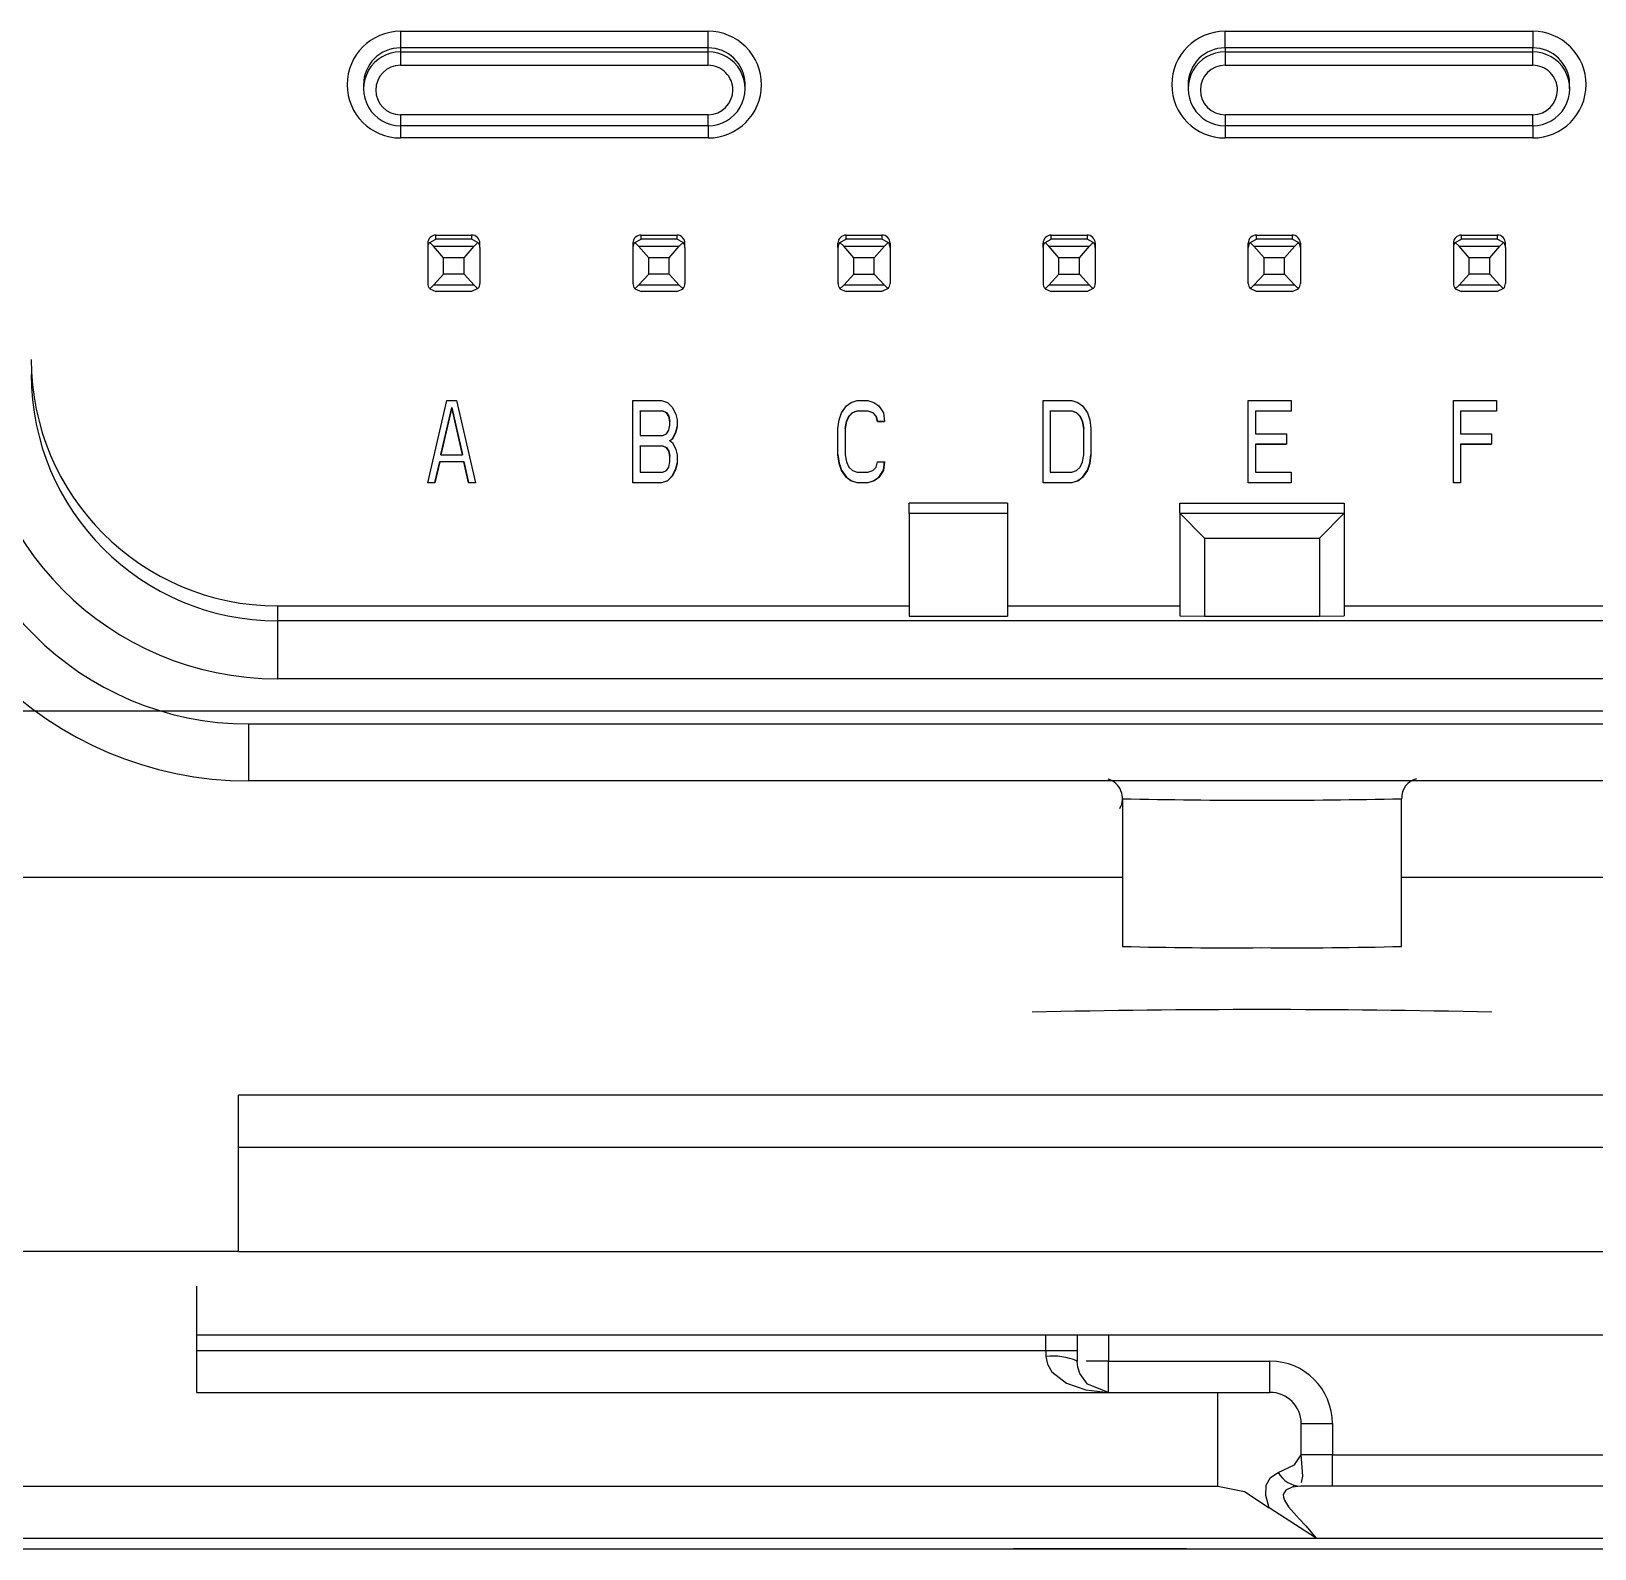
# Model space of a CAD drawing. Extents: x -3.1 to 16.8, y 0.7 to 10.7.
# Drawn here: x 14.188 to 14.938, y 8.37 to 9.098 of the extents above; entities that cross this region are included whole.
import ezdxf

# ---------------------------------------------------------------- set-up
doc = ezdxf.new("R2010")
doc.units = 0
doc.layers.get('0').update_dxf_attribs({"linetype": 'CONTINUOUS'})

msp = doc.modelspace()

# ---------------------------------------------------------------- linework, layer by layer
at = {"color": 7, "linetype": 'CONTINUOUS'}
for p, q in [((14.36494, 9.09768), (14.36494, 9.08974)), ((14.36494, 9.09768), (14.51258, 9.09768)), ((14.51258, 9.08974), (14.51258, 9.09768)), ((14.76061, 9.08974), (14.76061, 9.09768)), ((14.76061, 9.09768), (14.90825, 9.09768)), ((14.90825, 9.09768), (14.90825, 9.08974)), ((14.36494, 9.08974), (14.36494, 9.08782)), ((14.51258, 9.08974), (14.36494, 9.08974)), ((14.36494, 9.08782), (14.36494, 9.08138)), ((14.36494, 9.08782), (14.51258, 9.08782)), ((14.51258, 9.08782), (14.51258, 9.08974)), ((14.51258, 9.08138), (14.51258, 9.08782)), ((14.76061, 9.08974), (14.76061, 9.08782)), ((14.90825, 9.08974), (14.76061, 9.08974)), ((14.76061, 9.08782), (14.76061, 9.08138)), ((14.76061, 9.08782), (14.90825, 9.08782)), ((14.90825, 9.08782), (14.90825, 9.08974)), ((14.90825, 9.08138), (14.90825, 9.08782)), ((14.36494, 9.08138), (14.51258, 9.08138)), ((14.76061, 9.08138), (14.90825, 9.08138)), ((14.34722, 9.07203), (14.34722, 9.0701)), ((14.5303, 9.07203), (14.53029, 9.07259)), ((14.5303, 9.0701), (14.5303, 9.07203)), ((14.74289, 9.07203), (14.74289, 9.0701)), ((14.92596, 9.07203), (14.92596, 9.07259)), ((14.92596, 9.0701), (14.92596, 9.07203)), ((14.36494, 9.05766), (14.36494, 9.05239)), ((14.51258, 9.05766), (14.36494, 9.05766)), ((14.51258, 9.05239), (14.51258, 9.05766)), ((14.76061, 9.05766), (14.76061, 9.05239)), ((14.90825, 9.05766), (14.76061, 9.05766)), ((14.90825, 9.05239), (14.90825, 9.05766)), ((14.51258, 9.05239), (14.36494, 9.05239)), ((14.36494, 9.05239), (14.36494, 9.04651)), ((14.51258, 9.05239), (14.51258, 9.04651)), ((14.90825, 9.05239), (14.76061, 9.05239)), ((14.76061, 9.05239), (14.76061, 9.04651)), ((14.90825, 9.05239), (14.90825, 9.04651)), ((14.51258, 9.04651), (14.36494, 9.04651)), ((14.90825, 9.04651), (14.76061, 9.04651)), ((14.37803, 8.99602), (14.37803, 8.99392)), ((14.37895, 8.99643), (14.38075, 8.9947)), ((14.37896, 8.99643), (14.38197, 8.99794)), ((14.38197, 8.99794), (14.38197, 8.99995)), ((14.38197, 8.99995), (14.39909, 8.99995)), ((14.39909, 8.99794), (14.38197, 8.99794)), ((14.39909, 8.99995), (14.39909, 8.99794)), ((14.40211, 8.99643), (14.39909, 8.99794)), ((14.40031, 8.9947), (14.40211, 8.99643)), ((14.40303, 8.99392), (14.40303, 8.99602)), ((14.47646, 8.99602), (14.47646, 8.99392)), ((14.47738, 8.99643), (14.48039, 8.99794)), ((14.47738, 8.99643), (14.47918, 8.9947)), ((14.48039, 8.99794), (14.48039, 8.99995)), ((14.48039, 8.99995), (14.49752, 8.99995)), ((14.49752, 8.99794), (14.48039, 8.99794)), ((14.49752, 8.99995), (14.49752, 8.99794)), ((14.50053, 8.99643), (14.49752, 8.99794)), ((14.49874, 8.9947), (14.50053, 8.99643)), ((14.50146, 8.99392), (14.50146, 8.99602)), ((14.57488, 8.99392), (14.57488, 8.99602)), ((14.5776, 8.9947), (14.5758, 8.99643)), ((14.57581, 8.99643), (14.57882, 8.99794)), ((14.57882, 8.99794), (14.57882, 8.99995)), ((14.57882, 8.99995), (14.59594, 8.99995)), ((14.59594, 8.99794), (14.57882, 8.99794)), ((14.59594, 8.99995), (14.59594, 8.99794)), ((14.59896, 8.99643), (14.59594, 8.99794)), ((14.59716, 8.9947), (14.59896, 8.99643)), ((14.59988, 8.99602), (14.59988, 8.99392)), ((14.67331, 8.99392), (14.67331, 8.99602)), ((14.67423, 8.99643), (14.67724, 8.99794)), ((14.67603, 8.9947), (14.67423, 8.99643)), ((14.67724, 8.99794), (14.67724, 8.99995)), ((14.67724, 8.99995), (14.69437, 8.99995)), ((14.69437, 8.99794), (14.67724, 8.99794)), ((14.69437, 8.99995), (14.69437, 8.99794)), ((14.69738, 8.99643), (14.69437, 8.99794)), ((14.69559, 8.9947), (14.69738, 8.99643)), ((14.69831, 8.99602), (14.69831, 8.99392)), ((14.77173, 8.99392), (14.77173, 8.99602)), ((14.77266, 8.99643), (14.77567, 8.99794)), ((14.77445, 8.9947), (14.77266, 8.99643)), ((14.77567, 8.99794), (14.77567, 8.99995)), ((14.77567, 8.99995), (14.7928, 8.99995)), ((14.7928, 8.99794), (14.77567, 8.99794)), ((14.7928, 8.99995), (14.7928, 8.99794)), ((14.79581, 8.99643), (14.7928, 8.99794)), ((14.79401, 8.9947), (14.79581, 8.99643)), ((14.79673, 8.99602), (14.79673, 8.99392)), ((14.87016, 8.99602), (14.87016, 8.99392)), ((14.87108, 8.99643), (14.87409, 8.99794)), ((14.87108, 8.99643), (14.87288, 8.9947)), ((14.87409, 8.99794), (14.87409, 8.99995)), ((14.87409, 8.99995), (14.89122, 8.99995)), ((14.89122, 8.99794), (14.87409, 8.99794)), ((14.89122, 8.99995), (14.89122, 8.99794)), ((14.89423, 8.99643), (14.89122, 8.99794)), ((14.89244, 8.9947), (14.89423, 8.99643)), ((14.89516, 8.99392), (14.89516, 8.99602)), ((14.37803, 8.99392), (14.37803, 8.97679)), ((14.38561, 8.98905), (14.38075, 8.9947)), ((14.38075, 8.9947), (14.40031, 8.9947)), ((14.38561, 8.98125), (14.38561, 8.98905)), ((14.39545, 8.98905), (14.38561, 8.98905)), ((14.39545, 8.98905), (14.40031, 8.9947)), ((14.39545, 8.98125), (14.39545, 8.98905)), ((14.40303, 8.99392), (14.40303, 8.97679)), ((14.47646, 8.99392), (14.47646, 8.97679)), ((14.48404, 8.98905), (14.47918, 8.9947)), ((14.47918, 8.9947), (14.49874, 8.9947)), ((14.48404, 8.98125), (14.48404, 8.98905)), ((14.49388, 8.98905), (14.48404, 8.98905)), ((14.49388, 8.98905), (14.49874, 8.9947)), ((14.49388, 8.98125), (14.49388, 8.98905)), ((14.50146, 8.99392), (14.50146, 8.97679)), ((14.57488, 8.99392), (14.57488, 8.97679)), ((14.58246, 8.98905), (14.5776, 8.9947)), ((14.5776, 8.9947), (14.59716, 8.9947)), ((14.58246, 8.98125), (14.58246, 8.98905)), ((14.5923, 8.98905), (14.58246, 8.98905)), ((14.5923, 8.98905), (14.59716, 8.9947)), ((14.5923, 8.98125), (14.5923, 8.98905)), ((14.59988, 8.99392), (14.59988, 8.97679)), ((14.67331, 8.99392), (14.67331, 8.97679)), ((14.68089, 8.98905), (14.67603, 8.9947)), ((14.67603, 8.9947), (14.69559, 8.9947)), ((14.68089, 8.98125), (14.68089, 8.98905)), ((14.69073, 8.98905), (14.68089, 8.98905)), ((14.69073, 8.98905), (14.69559, 8.9947)), ((14.69073, 8.98125), (14.69073, 8.98905)), ((14.69831, 8.99392), (14.69831, 8.97679)), ((14.77173, 8.97679), (14.77173, 8.99392)), ((14.77931, 8.98905), (14.77445, 8.9947)), ((14.77445, 8.9947), (14.79401, 8.9947)), ((14.77931, 8.98125), (14.77931, 8.98905)), ((14.78915, 8.98905), (14.77931, 8.98905)), ((14.78915, 8.98905), (14.79401, 8.9947)), ((14.78915, 8.98125), (14.78915, 8.98905)), ((14.79673, 8.99392), (14.79673, 8.97679)), ((14.87016, 8.99392), (14.87016, 8.97679)), ((14.87774, 8.98905), (14.87288, 8.9947)), ((14.87288, 8.9947), (14.89244, 8.9947)), ((14.87774, 8.98125), (14.87774, 8.98905)), ((14.88758, 8.98905), (14.87774, 8.98905)), ((14.88758, 8.98905), (14.89244, 8.9947)), ((14.88758, 8.98125), (14.88758, 8.98905)), ((14.89516, 8.99392), (14.89516, 8.97679)), ((14.38075, 8.97587), (14.38561, 8.98125)), ((14.39545, 8.98125), (14.38561, 8.98125)), ((14.40031, 8.97587), (14.39545, 8.98125)), ((14.47918, 8.97587), (14.48404, 8.98125)), ((14.49388, 8.98125), (14.48404, 8.98125)), ((14.49874, 8.97587), (14.49388, 8.98125)), ((14.5776, 8.97587), (14.58246, 8.98125)), ((14.58246, 8.98125), (14.5923, 8.98125)), ((14.59716, 8.97587), (14.5923, 8.98125)), ((14.67603, 8.97587), (14.68089, 8.98125)), ((14.68089, 8.98125), (14.69073, 8.98125)), ((14.69559, 8.97587), (14.69073, 8.98125)), ((14.77445, 8.97587), (14.77931, 8.98125)), ((14.77931, 8.98125), (14.78915, 8.98125)), ((14.78915, 8.98125), (14.79401, 8.97587)), ((14.87288, 8.97587), (14.87774, 8.98125)), ((14.88758, 8.98125), (14.87774, 8.98125)), ((14.89244, 8.97587), (14.88758, 8.98125)), ((14.37895, 8.97423), (14.38075, 8.97587)), ((14.37895, 8.97423), (14.38197, 8.97294)), ((14.40031, 8.97587), (14.38075, 8.97587)), ((14.39909, 8.97294), (14.38197, 8.97294)), ((14.40211, 8.97424), (14.39909, 8.97294)), ((14.40211, 8.97423), (14.40031, 8.97587)), ((14.47738, 8.97423), (14.47918, 8.97587)), ((14.47738, 8.97423), (14.48039, 8.97294)), ((14.49874, 8.97587), (14.47918, 8.97587)), ((14.49752, 8.97294), (14.48039, 8.97294)), ((14.49752, 8.97294), (14.50053, 8.97423)), ((14.50053, 8.97423), (14.49874, 8.97587)), ((14.5776, 8.97587), (14.5758, 8.97423)), ((14.5758, 8.97423), (14.57882, 8.97294)), ((14.59716, 8.97587), (14.5776, 8.97587)), ((14.59594, 8.97294), (14.57882, 8.97294)), ((14.59896, 8.97424), (14.59594, 8.97294)), ((14.59896, 8.97423), (14.59716, 8.97587)), ((14.67603, 8.97587), (14.67423, 8.97423)), ((14.67423, 8.97423), (14.67724, 8.97294)), ((14.69559, 8.97587), (14.67603, 8.97587)), ((14.69437, 8.97294), (14.67724, 8.97294)), ((14.69738, 8.97424), (14.69437, 8.97294)), ((14.69738, 8.97423), (14.69559, 8.97587)), ((14.77445, 8.97587), (14.77266, 8.97423)), ((14.77567, 8.97294), (14.77266, 8.97424)), ((14.79401, 8.97587), (14.77445, 8.97587)), ((14.7928, 8.97294), (14.77567, 8.97294)), ((14.7928, 8.97294), (14.79581, 8.97423)), ((14.79581, 8.97423), (14.79401, 8.97587)), ((14.87108, 8.97423), (14.87288, 8.97587)), ((14.87108, 8.97423), (14.87409, 8.97294)), ((14.89244, 8.97587), (14.87288, 8.97587)), ((14.89122, 8.97294), (14.87409, 8.97294)), ((14.89423, 8.97424), (14.89122, 8.97294)), ((14.89423, 8.97423), (14.89244, 8.97587)), ((14.37803, 8.88116), (14.38722, 8.92053)), ((14.38722, 8.92053), (14.39181, 8.92053)), ((14.39181, 8.92053), (14.401, 8.88116)), ((14.47646, 8.92053), (14.49024, 8.92053)), ((14.47646, 8.88116), (14.47646, 8.92053)), ((14.49024, 8.92053), (14.49311, 8.91969)), ((14.5812, 8.91969), (14.58407, 8.92053)), ((14.58407, 8.92053), (14.58924, 8.92053)), ((14.58924, 8.92053), (14.59211, 8.91969)), ((14.67331, 8.92053), (14.68709, 8.92053)), ((14.67331, 8.88116), (14.67331, 8.92053)), ((14.68709, 8.92053), (14.68996, 8.91969)), ((14.77173, 8.92053), (14.7924, 8.92053)), ((14.77173, 8.88116), (14.77173, 8.92053)), ((14.7924, 8.92053), (14.7924, 8.9155)), ((14.87016, 8.92053), (14.89083, 8.92053)), ((14.87016, 8.88116), (14.87016, 8.92053)), ((14.89083, 8.92053), (14.89083, 8.9155)), ((14.38435, 8.89466), (14.38951, 8.91728)), ((14.38951, 8.91718), (14.38435, 8.89456)), ((14.38951, 8.91718), (14.38951, 8.91728)), ((14.38951, 8.91728), (14.39468, 8.89466)), ((14.39468, 8.89456), (14.38951, 8.91718)), ((14.4799, 8.9156), (14.49081, 8.9156)), ((14.4799, 8.9155), (14.4799, 8.9156)), ((14.49081, 8.9155), (14.4799, 8.9155)), ((14.4799, 8.9155), (14.4799, 8.90377)), ((14.49081, 8.9156), (14.49081, 8.9155)), ((14.49081, 8.9156), (14.49253, 8.91477)), ((14.49253, 8.91466), (14.49081, 8.9155)), ((14.49253, 8.91466), (14.49253, 8.91477)), ((14.49253, 8.91477), (14.49368, 8.91309)), ((14.49368, 8.91299), (14.49253, 8.91466)), ((14.49311, 8.91969), (14.4954, 8.91718)), ((14.49368, 8.91299), (14.49368, 8.91309)), ((14.49368, 8.91309), (14.49426, 8.91058)), ((14.49426, 8.91047), (14.49368, 8.91299)), ((14.4954, 8.91718), (14.49713, 8.91383)), ((14.49713, 8.91383), (14.4977, 8.91131)), ((14.57546, 8.91131), (14.5766, 8.91466)), ((14.5766, 8.91466), (14.5789, 8.91801)), ((14.5789, 8.91801), (14.5812, 8.91969)), ((14.5789, 8.91058), (14.58005, 8.91309)), ((14.58005, 8.91299), (14.5789, 8.91047)), ((14.58005, 8.91309), (14.58177, 8.91477)), ((14.58177, 8.91466), (14.58005, 8.91299)), ((14.58005, 8.91309), (14.58005, 8.91299)), ((14.58177, 8.91477), (14.58407, 8.9156)), ((14.58407, 8.9155), (14.58177, 8.91466)), ((14.58177, 8.91477), (14.58177, 8.91466)), ((14.58407, 8.9156), (14.58407, 8.9155)), ((14.58407, 8.9156), (14.58924, 8.9156)), ((14.58924, 8.9155), (14.58407, 8.9155)), ((14.58924, 8.9156), (14.58924, 8.9155)), ((14.58924, 8.9156), (14.59153, 8.91477)), ((14.59153, 8.91466), (14.58924, 8.9155)), ((14.59153, 8.91477), (14.59153, 8.91466)), ((14.59153, 8.91477), (14.59325, 8.91309)), ((14.59325, 8.91299), (14.59153, 8.91466)), ((14.59211, 8.91969), (14.5944, 8.91801)), ((14.59325, 8.91309), (14.59325, 8.91299)), ((14.59325, 8.91309), (14.59383, 8.91058)), ((14.59383, 8.91047), (14.59325, 8.91299)), ((14.5944, 8.91801), (14.5967, 8.91466)), ((14.5967, 8.91466), (14.59727, 8.91047)), ((14.67675, 8.9156), (14.68709, 8.9156)), ((14.67675, 8.9155), (14.67675, 8.9156)), ((14.67675, 8.9155), (14.67675, 8.88618)), ((14.68709, 8.9155), (14.67675, 8.9155)), ((14.68709, 8.9156), (14.68709, 8.9155)), ((14.68709, 8.9156), (14.68938, 8.91477)), ((14.68938, 8.91466), (14.68709, 8.9155)), ((14.68938, 8.91466), (14.68938, 8.91477)), ((14.68938, 8.91477), (14.69111, 8.91309)), ((14.69111, 8.91299), (14.68938, 8.91466)), ((14.68996, 8.91969), (14.69225, 8.91801)), ((14.69111, 8.91299), (14.69111, 8.91309)), ((14.69111, 8.91309), (14.69225, 8.91058)), ((14.69225, 8.91047), (14.69111, 8.91299)), ((14.69225, 8.91801), (14.69455, 8.91466)), ((14.69455, 8.91466), (14.6957, 8.91131)), ((14.77518, 8.9156), (14.7924, 8.9156)), ((14.77518, 8.9156), (14.77518, 8.9155)), ((14.77518, 8.9155), (14.77518, 8.90461)), ((14.7924, 8.9155), (14.77518, 8.9155)), ((14.8736, 8.9156), (14.89083, 8.9156)), ((14.8736, 8.9156), (14.8736, 8.9155)), ((14.8736, 8.9155), (14.8736, 8.90461)), ((14.89083, 8.9155), (14.8736, 8.9155)), ((14.49253, 8.90461), (14.49368, 8.90629)), ((14.49368, 8.90629), (14.49426, 8.9088)), ((14.49426, 8.91047), (14.49426, 8.91058)), ((14.49426, 8.9088), (14.49426, 8.91047)), ((14.4954, 8.9022), (14.49713, 8.90555)), ((14.49713, 8.90545), (14.4954, 8.9021)), ((14.49713, 8.90555), (14.4977, 8.90806)), ((14.4977, 8.90796), (14.49713, 8.90545)), ((14.49713, 8.90555), (14.49713, 8.90545)), ((14.4977, 8.91131), (14.4977, 8.90796)), ((14.57488, 8.90712), (14.57546, 8.91131)), ((14.57488, 8.89456), (14.57488, 8.90712)), ((14.57833, 8.90723), (14.5789, 8.91058)), ((14.5789, 8.91047), (14.57833, 8.90712)), ((14.57833, 8.90723), (14.57833, 8.90712)), ((14.57833, 8.90712), (14.57833, 8.89456)), ((14.5789, 8.91058), (14.5789, 8.91047)), ((14.59383, 8.91058), (14.59383, 8.91047)), ((14.59383, 8.91058), (14.59727, 8.91058)), ((14.59727, 8.91047), (14.59383, 8.91047)), ((14.69225, 8.91047), (14.69225, 8.91058)), ((14.69225, 8.91058), (14.69283, 8.90723)), ((14.69283, 8.90712), (14.69225, 8.91047)), ((14.69283, 8.90712), (14.69283, 8.90723)), ((14.69283, 8.89456), (14.69283, 8.90712)), ((14.6957, 8.91131), (14.69627, 8.90712)), ((14.69627, 8.90712), (14.69627, 8.89456)), ((14.4799, 8.90377), (14.49081, 8.90377)), ((14.4799, 8.89885), (14.49081, 8.89885)), ((14.4799, 8.89875), (14.4799, 8.89885)), ((14.49081, 8.89875), (14.4799, 8.89875)), ((14.4799, 8.89875), (14.4799, 8.88618)), ((14.49081, 8.90377), (14.49253, 8.90461)), ((14.49081, 8.89875), (14.49081, 8.89885)), ((14.49081, 8.89885), (14.49253, 8.89801)), ((14.49253, 8.89791), (14.49081, 8.89875)), ((14.49253, 8.89791), (14.49253, 8.89801)), ((14.49253, 8.89801), (14.49368, 8.89634)), ((14.49368, 8.89624), (14.49253, 8.89791)), ((14.49426, 8.90136), (14.4954, 8.9022)), ((14.4954, 8.9021), (14.49426, 8.90126)), ((14.49426, 8.90126), (14.49426, 8.90136)), ((14.49426, 8.90126), (14.4954, 8.90042)), ((14.4954, 8.9022), (14.4954, 8.9021)), ((14.4954, 8.90042), (14.49713, 8.89707)), ((14.77518, 8.90461), (14.79011, 8.90461)), ((14.77518, 8.89969), (14.77518, 8.89959)), ((14.77518, 8.89969), (14.79011, 8.89969)), ((14.77518, 8.89959), (14.77518, 8.88618)), ((14.79011, 8.89959), (14.77518, 8.89959)), ((14.79011, 8.90461), (14.79011, 8.89959)), ((14.8736, 8.90461), (14.88853, 8.90461)), ((14.8736, 8.89969), (14.88853, 8.89969)), ((14.8736, 8.89969), (14.8736, 8.89959)), ((14.8736, 8.89959), (14.8736, 8.88116)), ((14.88853, 8.89959), (14.8736, 8.89959)), ((14.88853, 8.90461), (14.88853, 8.89959)), ((14.38148, 8.88126), (14.38377, 8.89131)), ((14.38377, 8.89121), (14.38148, 8.88116)), ((14.38377, 8.89131), (14.38377, 8.89121)), ((14.38377, 8.89131), (14.39526, 8.89131)), ((14.39526, 8.89121), (14.38377, 8.89121)), ((14.38435, 8.89456), (14.38435, 8.89466)), ((14.38435, 8.89456), (14.39468, 8.89456)), ((14.39468, 8.89466), (14.39468, 8.89456)), ((14.39526, 8.89131), (14.39526, 8.89121)), ((14.39526, 8.89131), (14.39755, 8.88126)), ((14.39755, 8.88116), (14.39526, 8.89121)), ((14.49368, 8.89624), (14.49368, 8.89634)), ((14.49368, 8.89634), (14.49426, 8.89383)), ((14.49426, 8.89372), (14.49368, 8.89624)), ((14.49368, 8.8887), (14.49426, 8.89121)), ((14.49426, 8.89372), (14.49426, 8.89383)), ((14.49426, 8.89121), (14.49426, 8.89372)), ((14.49713, 8.89707), (14.4977, 8.89456)), ((14.49713, 8.88796), (14.4977, 8.89047)), ((14.4977, 8.89037), (14.49713, 8.88786)), ((14.4977, 8.89456), (14.4977, 8.89037)), ((14.57488, 8.89466), (14.57546, 8.89047)), ((14.57546, 8.89037), (14.57488, 8.89456)), ((14.57546, 8.89047), (14.57546, 8.89037)), ((14.57546, 8.89047), (14.5766, 8.88712)), ((14.5766, 8.88702), (14.57546, 8.89037)), ((14.57833, 8.89456), (14.5789, 8.89121)), ((14.5789, 8.89121), (14.58005, 8.8887)), ((14.59325, 8.8887), (14.59383, 8.89121)), ((14.59383, 8.89121), (14.59727, 8.89121)), ((14.5967, 8.88712), (14.59727, 8.89131)), ((14.59727, 8.89121), (14.5967, 8.88702)), ((14.69111, 8.8887), (14.69225, 8.89121)), ((14.69225, 8.89121), (14.69283, 8.89456)), ((14.69455, 8.88712), (14.6957, 8.89047)), ((14.6957, 8.89037), (14.69455, 8.88702)), ((14.6957, 8.89047), (14.69627, 8.89466)), ((14.69627, 8.89456), (14.6957, 8.89037)), ((14.6957, 8.89047), (14.6957, 8.89037)), ((14.4799, 8.88618), (14.49081, 8.88618)), ((14.49081, 8.88618), (14.49253, 8.88702)), ((14.49253, 8.88702), (14.49368, 8.8887)), ((14.49311, 8.8821), (14.4954, 8.88461)), ((14.4954, 8.88451), (14.49311, 8.882)), ((14.4954, 8.88461), (14.49713, 8.88796)), ((14.49713, 8.88786), (14.4954, 8.88451)), ((14.4954, 8.88461), (14.4954, 8.88451)), ((14.49713, 8.88796), (14.49713, 8.88786)), ((14.5766, 8.88712), (14.5766, 8.88702)), ((14.5766, 8.88712), (14.5789, 8.88377)), ((14.5789, 8.88367), (14.5766, 8.88702)), ((14.5789, 8.88377), (14.5789, 8.88367)), ((14.5789, 8.88377), (14.5812, 8.8821)), ((14.5812, 8.882), (14.5789, 8.88367)), ((14.58005, 8.8887), (14.58177, 8.88702)), ((14.58177, 8.88702), (14.58407, 8.88618)), ((14.58407, 8.88618), (14.58924, 8.88618)), ((14.58924, 8.88618), (14.59153, 8.88702)), ((14.59153, 8.88702), (14.59325, 8.8887)), ((14.59211, 8.8821), (14.5944, 8.88377)), ((14.5944, 8.88367), (14.59211, 8.882)), ((14.5944, 8.88377), (14.5967, 8.88712)), ((14.5967, 8.88702), (14.5944, 8.88367)), ((14.5944, 8.88377), (14.5944, 8.88367)), ((14.5967, 8.88712), (14.5967, 8.88702)), ((14.67675, 8.88618), (14.68709, 8.88618)), ((14.68709, 8.88618), (14.68938, 8.88702)), ((14.68938, 8.88702), (14.69111, 8.8887)), ((14.68996, 8.8821), (14.69225, 8.88377)), ((14.69225, 8.88367), (14.68996, 8.882)), ((14.69225, 8.88377), (14.69455, 8.88712)), ((14.69455, 8.88702), (14.69225, 8.88367)), ((14.69225, 8.88377), (14.69225, 8.88367)), ((14.69455, 8.88712), (14.69455, 8.88702)), ((14.77518, 8.88618), (14.7924, 8.88618)), ((14.7924, 8.88618), (14.7924, 8.88116)), ((14.37803, 8.88126), (14.38148, 8.88126)), ((14.38148, 8.88116), (14.37803, 8.88116)), ((14.38148, 8.88126), (14.38148, 8.88116)), ((14.39755, 8.88126), (14.39755, 8.88116)), ((14.39755, 8.88126), (14.401, 8.88126)), ((14.401, 8.88116), (14.39755, 8.88116)), ((14.47646, 8.88126), (14.49024, 8.88126)), ((14.49024, 8.88116), (14.47646, 8.88116)), ((14.49024, 8.88126), (14.49311, 8.8821)), ((14.49311, 8.882), (14.49024, 8.88116)), ((14.49024, 8.88126), (14.49024, 8.88116)), ((14.49311, 8.8821), (14.49311, 8.882)), ((14.5812, 8.8821), (14.5812, 8.882)), ((14.5812, 8.8821), (14.58407, 8.88126)), ((14.58407, 8.88116), (14.5812, 8.882)), ((14.58407, 8.88126), (14.58407, 8.88116)), ((14.58407, 8.88126), (14.58924, 8.88126)), ((14.58924, 8.88116), (14.58407, 8.88116)), ((14.58924, 8.88126), (14.59211, 8.8821)), ((14.59211, 8.882), (14.58924, 8.88116)), ((14.58924, 8.88126), (14.58924, 8.88116)), ((14.59211, 8.8821), (14.59211, 8.882)), ((14.67331, 8.88126), (14.68709, 8.88126)), ((14.68709, 8.88116), (14.67331, 8.88116)), ((14.68709, 8.88126), (14.68996, 8.8821)), ((14.68996, 8.882), (14.68709, 8.88116)), ((14.68709, 8.88126), (14.68709, 8.88116)), ((14.68996, 8.8821), (14.68996, 8.882)), ((14.77173, 8.88126), (14.7924, 8.88126)), ((14.7924, 8.88116), (14.77173, 8.88116)), ((14.87016, 8.88126), (14.8736, 8.88126)), ((14.8736, 8.88116), (14.87016, 8.88116)), ((14.60904, 8.86635), (14.60904, 8.87132)), ((14.65628, 8.87132), (14.60904, 8.87132)), ((14.65628, 8.87132), (14.65628, 8.86635)), ((14.73896, 8.87132), (14.8177, 8.87132)), ((14.73896, 8.86653), (14.73896, 8.87132)), ((14.8177, 8.87132), (14.8177, 8.86653)), ((14.65628, 8.86635), (14.60904, 8.86635)), ((14.60904, 8.86635), (14.60904, 8.81714)), ((14.65628, 8.86635), (14.65628, 8.81714)), ((14.73896, 8.86653), (14.8177, 8.86653)), ((14.73896, 8.86653), (14.75077, 8.85454)), ((14.73896, 8.86653), (14.73896, 8.81732)), ((14.80589, 8.85454), (14.8177, 8.86653)), ((14.8177, 8.86653), (14.8177, 8.81732)), ((14.75077, 8.85454), (14.80589, 8.85454)), ((14.75077, 8.85454), (14.75077, 8.81714)), ((14.80589, 8.85454), (14.80589, 8.81714)), ((14.30589, 8.8221), (14.30589, 8.81492)), ((14.30589, 8.8221), (14.60904, 8.8221)), ((14.60904, 8.81714), (14.65628, 8.81714)), ((14.65628, 8.8221), (14.73896, 8.8221)), ((14.73896, 8.81732), (14.75077, 8.81714)), ((14.75077, 8.81714), (14.80589, 8.81714)), ((14.80589, 8.81714), (14.8177, 8.81732)), ((14.8177, 8.8221), (15.08935, 8.8221)), ((14.30589, 8.81492), (14.30589, 8.78713)), ((15.25077, 8.81492), (14.30589, 8.81492)), ((15.25077, 8.78713), (14.30589, 8.78713)), ((9.0426, 8.77181), (16.84989, 8.77181)), ((14.29211, 8.76547), (15.26455, 8.76547)), ((14.29211, 8.73816), (14.29211, 8.76547)), ((15.26455, 8.73816), (14.29211, 8.73816)), ((14.7114, 8.72962), (14.7114, 8.65868)), ((14.84526, 8.65868), (14.84526, 8.72962)), ((14.7114, 8.69187), (12.87675, 8.69187)), ((15.26455, 8.69187), (14.84526, 8.69187)), ((15.21715, 8.58738), (14.28715, 8.58738)), ((14.28715, 8.56238), (14.28715, 8.58738)), ((14.28715, 8.51238), (14.28715, 8.56238)), ((15.21715, 8.56238), (14.28715, 8.56238)), ((14.28715, 8.51238), (14.16715, 8.51238)), ((14.28715, 8.51238), (15.21715, 8.51238)), ((14.26715, 8.44488), (14.26715, 8.49584)), ((15.23715, 8.47238), (14.26715, 8.47238)), ((14.67465, 8.46488), (14.67465, 8.47238)), ((14.68965, 8.47238), (14.68965, 8.46488)), ((14.70465, 8.47238), (14.70465, 8.45988)), ((14.26715, 8.46488), (14.67465, 8.46488)), ((14.67465, 8.46488), (14.67465, 8.46202)), ((14.67465, 8.46488), (14.68965, 8.46488)), ((14.68965, 8.46488), (14.68965, 8.45988)), ((14.70465, 8.45988), (14.69404, 8.45988)), ((14.70465, 8.44488), (14.70465, 8.45988)), ((14.70465, 8.45988), (14.78215, 8.45988)), ((14.78215, 8.44488), (14.78215, 8.45988)), ((14.26715, 8.44488), (14.75715, 8.44488)), ((14.75715, 8.39988), (14.75715, 8.44488)), ((14.79715, 8.41488), (14.79715, 8.42988)), ((14.79715, 8.42988), (14.81215, 8.42988)), ((14.81215, 8.42988), (14.81215, 8.41488)), ((14.81215, 8.41488), (14.79715, 8.41488)), ((14.81215, 8.40427), (14.81215, 8.41488)), ((14.81215, 8.41488), (14.94215, 8.41488)), ((14.81215, 8.39988), (14.81215, 8.40427)), ((13.86715, 8.39988), (14.75715, 8.39988)), ((14.79695, 8.39988), (14.79275, 8.39936)), ((14.79315, 8.39944), (14.79393, 8.40032)), ((14.95734, 8.39988), (14.79695, 8.39988)), ((14.8044, 8.37488), (14.7818, 8.3895)), ((13.81988, 8.37488), (14.8044, 8.37488)), ((14.8044, 8.37488), (14.94988, 8.37488)), ((10.49965, 8.36988), (15.45465, 8.36988)), ((14.74215, 8.36988), (14.65915, 8.36988))]:
    msp.add_line(p, q, dxfattribs=at)
for points in [[(14.67465, 8.46202), (14.67535, 8.45832), (14.67746, 8.45477), (14.6845, 8.44932), (14.69384, 8.44603), (14.70465, 8.44488)], [(14.70465, 8.44488), (14.69457, 8.44877), (14.69087, 8.45395), (14.68995, 8.45689), (14.68965, 8.45988)], [(14.7861, 8.4064), (14.794, 8.4101), (14.79715, 8.41488)], [(14.79732, 8.4017), (14.79792, 8.4046), (14.79715, 8.41501)], [(14.7818, 8.3895), (14.78012, 8.39541), (14.78029, 8.4003), (14.78239, 8.4041), (14.7861, 8.4064)], [(14.75715, 8.39988), (14.76994, 8.3973), (14.7818, 8.3895)], [(14.79275, 8.39936), (14.78978, 8.39794), (14.78856, 8.39584), (14.7886, 8.39456), (14.78908, 8.39313), (14.79111, 8.39002), (14.79482, 8.38572), (14.7964, 8.38404), (14.7994, 8.38078), (14.8044, 8.37488)]]:
    msp.add_lwpolyline(points, dxfattribs=at)
for centre, radius, start, end in [((14.36494, 9.07209), 0.02559, 89.99891, 179.99891), ((14.51258, 9.07209), 0.02559, 0.00109, 90.00109), ((14.76061, 9.07209), 0.02559, 89.99891, 179.99891), ((14.90825, 9.07209), 0.02559, 0.00109, 90.00109), ((14.36494, 9.07203), 0.01772, 89.99891, 179.99891), ((14.36494, 9.0701), 0.01772, 89.99824, 270.00176), ((14.51258, 9.07203), 0.01772, 1.82784, 90.00107), ((14.51258, 9.0701), 0.01772, 269.99824, 90.00176), ((14.76061, 9.07203), 0.01772, 89.99891, 179.99891), ((14.76061, 9.0701), 0.01772, 89.99824, 270.00176), ((14.90825, 9.07203), 0.01772, 1.82784, 90.00107), ((14.90825, 9.0701), 0.01772, 269.99824, 90.00176), ((14.36494, 9.06952), 0.01186, 89.99891, 179.99891), ((14.51258, 9.06952), 0.01186, 0.00109, 90.00109), ((14.76061, 9.06952), 0.01186, 89.99891, 179.99891), ((14.90825, 9.06952), 0.01186, 0.00109, 90.00109), ((14.36494, 9.0721), 0.02559, 180.00109, 270.00109), ((14.51258, 9.0721), 0.02559, 269.99891, 359.99891), ((14.76061, 9.0721), 0.02559, 180.00109, 270.00109), ((14.90825, 9.0721), 0.02559, 269.99891, 359.99891), ((14.36494, 9.06952), 0.01186, 180.00109, 270.00109), ((14.51258, 9.06952), 0.01186, 269.99891, 359.99891), ((14.76061, 9.06952), 0.01186, 180.00109, 270.00109), ((14.90825, 9.06952), 0.01186, 269.99891, 359.99891), ((14.38197, 8.99602), 0.00394, 89.99891, 179.99891), ((14.38188, 8.99393), 0.00385, 139.47221, 180.09415), ((14.39909, 8.99602), 0.00394, 0.00109, 90.00109), ((14.39918, 8.99393), 0.00385, 359.90586, 40.52778), ((14.48039, 8.99602), 0.00394, 89.99891, 179.99891), ((14.48031, 8.99393), 0.00385, 139.47221, 180.09415), ((14.49752, 8.99602), 0.00394, 0.00109, 90.00109), ((14.49761, 8.99393), 0.00385, 359.90586, 40.52778), ((14.57882, 8.99602), 0.00394, 89.99891, 179.99891), ((14.57873, 8.99393), 0.00385, 139.47221, 180.09415), ((14.59594, 8.99602), 0.00394, 0.00109, 90.00109), ((14.59603, 8.99393), 0.00385, 359.90586, 40.52778), ((14.67724, 8.99602), 0.00394, 89.99891, 179.99891), ((14.67716, 8.99393), 0.00385, 139.47221, 180.09415), ((14.69437, 8.99602), 0.00394, 0.00109, 90.00109), ((14.69446, 8.99393), 0.00385, 359.90586, 40.52778), ((14.77567, 8.99602), 0.00394, 89.99891, 179.99891), ((14.77556, 8.99394), 0.00383, 139.403, 180.24937), ((14.7928, 8.99602), 0.00394, 0.00109, 90.00109), ((14.79288, 8.99393), 0.00385, 359.90586, 40.52778), ((14.87409, 8.99602), 0.00394, 89.99891, 179.99891), ((14.87401, 8.99393), 0.00385, 139.47221, 180.09415), ((14.89122, 8.99602), 0.00394, 0.00109, 90.00109), ((14.89131, 8.99393), 0.00385, 359.90586, 40.52778), ((14.38206, 8.9768), 0.00402, 180.09151, 219.61212), ((14.39901, 8.9768), 0.00402, 320.38787, 359.90849), ((14.48048, 8.9768), 0.00402, 180.09151, 219.61212), ((14.49743, 8.9768), 0.00402, 320.38787, 359.90849), ((14.57891, 8.9768), 0.00402, 180.09151, 219.61212), ((14.59586, 8.9768), 0.00402, 320.38787, 359.90849), ((14.67733, 8.9768), 0.00402, 180.09151, 219.61212), ((14.69428, 8.9768), 0.00402, 320.38787, 359.90849), ((14.77576, 8.9768), 0.00402, 180.09151, 219.61212), ((14.79271, 8.9768), 0.00402, 320.38787, 359.90849), ((14.87418, 8.9768), 0.00402, 180.09151, 219.61212), ((14.89113, 8.9768), 0.00402, 320.38787, 359.90849), ((14.30588, 8.94021), 0.11811, 180.00109, 270.00109), ((14.30588, 8.93279), 0.14567, 180.00109, 270.00109), ((14.30588, 8.93303), 0.11811, 180.00109, 270.00109), ((14.2921, 8.91138), 0.17323, 180.00109, 270.00109), ((14.2921, 8.91114), 0.14567, 180.00109, 270.00109), ((14.70166, 8.72968), 0.00973, 331.06292, 73.20281), ((14.85439, 8.73026), 0.00904, 101.86298, 183.47662), ((14.77834, 11.63298), 2.90413, 268.67924, 271.32037), ((14.7616, 10.57601), 1.91791, 268.50021, 270.49983), ((14.79506, 10.57601), 1.91791, 269.50017, 271.49979), ((14.77833, 3.5448), 5.08365, 88.75748, 91.24252), ((14.67832, 8.43416), 0.0281, 66.22765, 97.51214), ((14.78215, 8.42988), 0.03, 0.00019, 89.99955), ((14.76965, 9.44197), 0.99717, 269.28175, 270.71825), ((14.78214, 8.42987), 0.01501, 0.02735, 89.97265), ((14.79726, 8.41268), 0.01281, 209.38274, 268.64396)]:
    msp.add_arc(centre, radius, start, end, dxfattribs=at)

doc.saveas('drawing.dxf')
